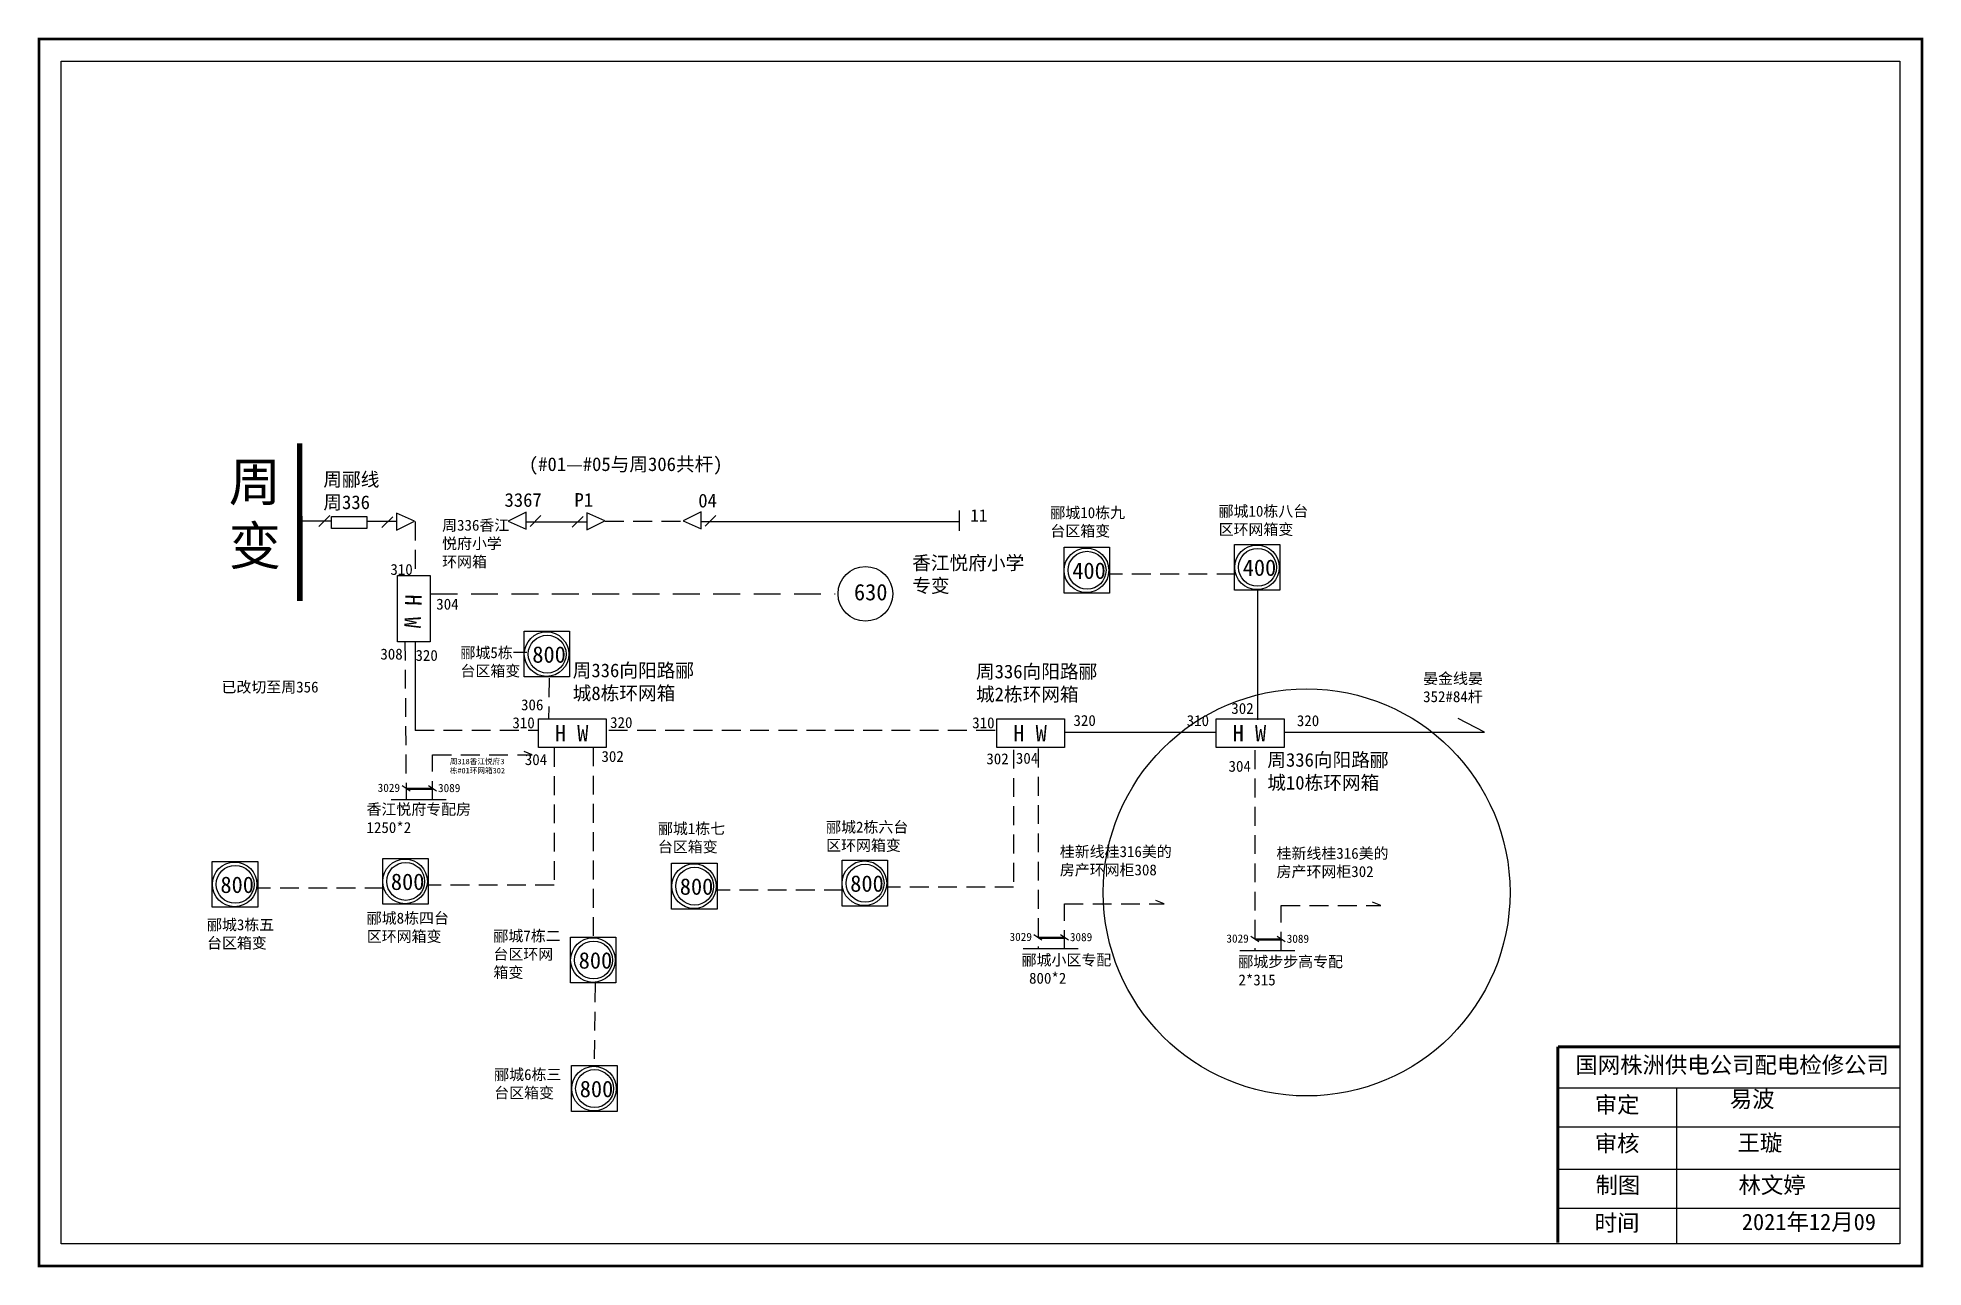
# Model space of a CAD drawing. Extents: x 0 to 344, y 0 to 224.
import ezdxf

# ---------------------------------------------------------------- set-up
doc = ezdxf.new("R2010")
doc.units = 0
doc.header["$LTSCALE"] = 0.774411
doc.linetypes.add('ACAD_ISO02W100', pattern=[15, 12, -3])
doc.linetypes.add('DASHED2', pattern=[9.525, 6.35, -3.175])
doc.layers.get('0').update_dxf_attribs({"linetype": 'CONTINUOUS'})
doc.styles.get("Standard").update_dxf_attribs({"font": '', "height": 2.5})
doc.styles.add('字体', font='simkai_0.ttf', dxfattribs={"height": 2.5})
doc.styles.add('宋体_txtstyle_3.00_0_0', font='', dxfattribs={"height": 3})
doc.styles.get('Standard').set_extended_font_data('SimSun')
doc.styles.get('宋体_txtstyle_3.00_0_0').set_extended_font_data('宋体')

msp = doc.modelspace()

# ---------------------------------------------------------------- linework, layer by layer
at = {"linetype": 'Continuous'}
for p, q in [((168.17, 137.96), (168.17, 134.25)), ((53.59, 136), (47.99, 136)), ((51.23, 135.04), (53.2, 137.02)), ((62.74, 134.82), (64.72, 136.8)), ((65.39, 137.44), (65.39, 134.34)), ((68.72, 136.01), (65.39, 137.44)), ((65.39, 134.34), (68.72, 136.01)), ((89.11, 137.64), (85.78, 135.97)), ((85.78, 135.97), (89.11, 134.55)), ((89.05, 135.87), (100.12, 135.87)), ((89.11, 134.55), (89.11, 137.64)), ((91.8, 137), (89.82, 135.02)), ((97.5, 134.87), (99.48, 136.85)), ((100.15, 137.49), (100.15, 134.4)), ((103.48, 136.06), (100.15, 137.49)), ((100.15, 134.4), (103.48, 136.06)), ((121.08, 137.69), (117.75, 136.03)), ((117.75, 136.03), (121.08, 134.6)), ((121.08, 134.6), (121.08, 137.69)), ((121.13, 135.9), (168.14, 135.9)), ((123.77, 137.05), (121.79, 135.07)), ((222.68, 123.34), (222.68, 99.73)), ((68.86, 97.77), (68.86, 114.04)), ((264.15, 97.46), (259.38, 99.97)), ((187.56, 97.48), (215.09, 97.48)), ((227.52, 97.46), (264.15, 97.46)), ((90.21, 93.34), (88.7, 93.93)), ((66.42, 87.74), (67.89, 86.74)), ((67.15, 87.24), (71.91, 87.24)), ((67.35, 87.07), (72.11, 87.07)), ((71.26, 87.74), (72.73, 86.74)), ((64.44, 85.15), (74.51, 85.15)), ((205.65, 66.14), (204.14, 66.72)), ((245.26, 65.83), (243.74, 66.41)), ((181.86, 60.53), (183.32, 59.53)), ((182.59, 60.03), (187.35, 60.03)), ((182.78, 59.86), (187.55, 59.86)), ((186.7, 60.53), (188.16, 59.53)), ((221.47, 60.22), (222.93, 59.22)), ((222.19, 59.72), (226.96, 59.72)), ((222.39, 59.55), (227.16, 59.55)), ((226.31, 60.22), (227.77, 59.22)), ((179.88, 57.94), (189.94, 57.94)), ((219.49, 57.63), (229.55, 57.63)), ((277.6, 32.52), (339.97, 32.52)), ((299.25, 32.51), (299.25, 4.18)), ((277.6, 25.41), (339.97, 25.41)), ((277.6, 17.66), (339.97, 17.66)), ((277.6, 10.56), (339.97, 10.56))]:
    msp.add_line(p, q, dxfattribs=at)
at = {"linetype": 'ACAD_ISO02W100'}
msp.add_line((59.96, 135.96), (65.3, 135.96), dxfattribs=at)
at = {"linetype": 'DASHED2', "ltscale": 0.7}
for p, q in [((68.82, 135.91), (68.8, 126.21)), ((103.51, 136), (117.83, 136)), ((218.69, 126.31), (195.82, 126.31)), ((66.94, 114.02), (67.18, 85.03)), ((93.27, 107.31), (93.18, 99.84)), ((68.82, 97.8), (91.23, 97.8)), ((104.19, 97.8), (174.89, 97.8)), ((72, 85.09), (72, 93.34)), ((72, 93.34), (90.21, 93.34)), ((94.21, 94.59), (94.21, 69.52)), ((101.36, 94.68), (101.36, 60.26)), ((178.13, 94.26), (178.13, 69.19)), ((182.61, 94.47), (182.61, 57.82)), ((222.22, 94.16), (222.22, 57.51)), ((63.07, 68.97), (40.2, 68.97)), ((94.21, 69.52), (71.34, 69.52)), ((178.13, 69.19), (155.26, 69.19)), ((146.99, 68.64), (124.12, 68.64)), ((187.44, 57.88), (187.44, 66.14)), ((187.44, 66.14), (205.65, 66.14)), ((227.05, 57.57), (227.05, 65.83)), ((227.05, 65.83), (245.26, 65.83)), ((101.7, 51.59), (101.53, 36.66))]:
    msp.add_line(p, q, dxfattribs=at)
at = {"linetype": 'DASHED2'}
msp.add_line((71.65, 122.71), (145.52, 122.71), dxfattribs=at)
at = {"linetype": 'Continuous', "const_width": 0.5}
msp.add_lwpolyline([(0.11, 223.99), (344.08, 223.99), (344.08, 0.03), (0.11, 0.03)], close=True, dxfattribs=at)
at = {"linetype": 'Continuous'}
for points in [[(4.16, 219.95), (340.04, 219.95), (340.04, 4.07), (4.16, 4.07)], [(187.37, 131.21), (195.67, 131.21), (195.67, 122.85), (187.37, 122.85)], [(218.51, 131.75), (226.81, 131.75), (226.81, 123.39), (218.51, 123.39)], [(65.58, 126.05), (71.54, 126.05), (71.54, 113.94), (65.58, 113.94)], [(88.73, 115.9), (97.03, 115.9), (97.03, 107.54), (88.73, 107.54)], [(91.35, 99.87), (103.72, 99.87), (103.72, 94.67), (91.35, 94.67)], [(175.1, 99.87), (187.47, 99.87), (187.47, 94.67), (175.1, 94.67)], [(215.18, 99.9), (227.55, 99.9), (227.55, 94.69), (215.18, 94.69)], [(31.75, 73.86), (40.05, 73.86), (40.05, 65.5), (31.75, 65.5)], [(62.89, 74.41), (71.19, 74.41), (71.19, 66.05), (62.89, 66.05)], [(115.67, 73.54), (123.97, 73.54), (123.97, 65.18), (115.67, 65.18)], [(146.81, 74.08), (155.11, 74.08), (155.11, 65.72), (146.81, 65.72)], [(97.2, 60.06), (105.5, 60.06), (105.5, 51.69), (97.2, 51.69)], [(97.39, 36.59), (105.69, 36.59), (105.69, 28.23), (97.39, 28.23)]]:
    msp.add_lwpolyline(points, close=True, dxfattribs=at)
for points, const_width in [([(47.75, 121.4), (47.72, 150.22)], 1), ([(277.57, 40.02), (277.57, 4.29)], 0.5), ([(277.6, 40.02), (339.97, 40.02)], 0.5)]:
    msp.add_lwpolyline(points, dxfattribs=dict(at, const_width=const_width))
at = {"linetype": 'ACAD_ISO02W100'}
msp.add_lwpolyline([(53.56, 134.63), (53.56, 136.84), (59.96, 136.84), (59.96, 134.63)], close=True, dxfattribs=at)
at = {"linetype": 'Continuous'}
for centre, radius in [((191.46, 127.01), 4.07), ((222.61, 127.56), 4.07), ((222.71, 127.56), 3.46), ((151.07, 122.72), 4.99), ((191.57, 127.02), 3.46), ((92.82, 111.71), 4.07), ((92.93, 111.71), 3.46), ((35.84, 69.67), 4.07), ((35.94, 69.68), 3.46), ((66.98, 70.22), 4.07), ((67.09, 70.22), 3.46), ((119.76, 69.35), 4.07), ((119.87, 69.35), 3.46), ((150.9, 69.89), 4.07), ((151.01, 69.89), 3.46), ((101.29, 55.86), 4.07), ((101.4, 55.87), 3.46), ((101.48, 32.4), 4.07), ((101.59, 32.4), 3.46)]:
    msp.add_circle(centre, radius, dxfattribs=at)
at = {"color": 1, "linetype": 'Continuous'}
msp.add_circle((231.68, 68.21), 37.16, dxfattribs=at)

# ---------------------------------------------------------------- texts
at = {"linetype": 'Continuous', "attachment_point": 1}
for s, insert, char_height, width, style in [('{\\fSimSun|b0|i0|c134|p2;周\\P变}', (34.76, 146.68), 7, 37.6711, '字体'), ('{\\fSimSun|b0|i0|c134|p2;周郦线\\P周336}', (52.05, 144.86), 2.5, 16.0065, '字体'), ('{\\fSimSun|b0|i0|c134|p2;(#01—#05与周306共杆)}', (89.59, 147.64), 2.5, 68.2097, '字体'), ('{\\fSimSun|b0|i0|c134|p2;郦城10栋九台区箱变}', (184.87, 138.54), 2, 14.3655, '字体'), ('{\\fSimSun|b0|i0|c134|p2;郦城10栋八台区环网箱变}', (215.6, 138.81), 2, 18.5512, '字体'), ('{\\fSimSun|b0|i0|c134|p2;周336香江悦府小学环网箱}', (73.74, 136.25), 2, 13.2172, '字体'), ('{\\fSimSun|b0|i0|c134|p2;香江悦府小学专变}', (159.62, 129.62), 2.5, 22.9038, '字体'), ('{\\fSimSun|b0|i0|c134|p2;400}', (188.86, 128.45), 3, 16.0065, '字体'), ('{\\fSimSun|b0|i0|c134|p2;400}', (220, 129), 3, 16.0065, '字体'), ('{\\fSimSun|b0|i0|c134|p2;630}', (148.98, 124.53), 3, 16.0065, '字体'), ('{\\fSimSun|b0|i0|c134|p2;郦城5栋一台区箱变}', (77.1, 112.99), 2, 12.523, '字体'), ('{\\fSimSun|b0|i0|c134|p2;800}', (90.22, 113.14), 3, 16.0065, '字体'), ('{\\fSimSun|b0|i0|c134|p2;周336向阳路郦城8栋环网箱}', (97.6, 110), 2.5, 22.9038, '字体'), ('{\\fSimSun|b0|i0|c134|p2;已改切至周356}', (33.44, 106.71), 2, 21.6052, '字体'), ('{\\fSimSun|b0|i0|c134|p2;周336向阳路郦城2栋环网箱}', (171.27, 109.79), 2.5, 22.9038, '字体'), ('{\\fSimSun|b0|i0|c134|p2;晏金线晏352#84杆}', (252.96, 108.28), 2, 18.5512, '字体'), ('{\\fSimSun|b0|i0|c134|p2;H W}', (94.34, 98.77), 3, 16.0065, '字体'), ('{\\fSimSun|b0|i0|c134|p2;H W}', (178.09, 98.77), 3, 16.0065, '字体'), ('{\\fSimSun|b0|i0|c134|p2;H W}', (218.17, 98.79), 3, 16.0065, '字体'), ('{\\fSimSun|b0|i0|c134|p2;周336向阳路郦城10栋环网箱}', (224.49, 93.66), 2.5, 22.9038, '字体'), ('{\\fSimSun|b0|i0|c134|p2;周318香江悦府3栋#01环网箱302}', (75.14, 92.61), 1, 10.6764, '字体'), ('{\\fSimSun|b0|i0|c134|p2;香江悦府专配房\\P1250*2}', (59.93, 84.39), 2, 21.3912, '字体'), ('{\\fSimSun|b0|i0|c134|p2;郦城1栋七台区箱变}', (113.17, 80.87), 2, 12.8457, '字体'), ('{\\fSimSun|b0|i0|c134|p2;郦城2栋六台区环网箱变}', (143.9, 81.14), 2, 16.3475, '字体'), ('{\\fSimSun|b0|i0|c134|p2;桂新线桂316美的房产环网柜308}', (186.59, 76.66), 2, 21.6052, '字体'), ('{\\fSimSun|b0|i0|c134|p2;桂新线桂316美的房产环网柜302}', (226.19, 76.35), 2, 21.6052, '字体'), ('{\\fSimSun|b0|i0|c134|p2;800}', (33.24, 71.11), 3, 16.0065, '字体'), ('{\\fSimSun|b0|i0|c134|p2;800}', (64.38, 71.66), 3, 16.0065, '字体'), ('{\\fSimSun|b0|i0|c134|p2;800}', (117.16, 70.78), 3, 16.0065, '字体'), ('{\\fSimSun|b0|i0|c134|p2;800}', (148.3, 71.33), 3, 16.0065, '字体'), ('{\\fSimSun|b0|i0|c134|p2;郦城3栋五台区箱变}', (30.8, 63.31), 2, 12.523, '字体'), ('{\\fSimSun|b0|i0|c134|p2;郦城8栋四台区环网箱变}', (59.98, 64.52), 2, 16.3475, '字体'), ('{\\fSimSun|b0|i0|c134|p2;郦城7栋二台区环网箱变}', (83.12, 61.27), 2, 12.523, '字体'), ('{\\fSimSun|b0|i0|c134|p2;800}', (98.69, 57.3), 3, 16.0065, '字体'), ('{\\fSimSun|b0|i0|c134|p2;郦城小区专配\\P 800*2}', (179.61, 56.88), 2, 18.5579, '字体'), ('{\\fSimSun|b0|i0|c134|p2;郦城步步高专配\\P2*315}', (219.22, 56.57), 2, 22.158, '字体'), ('国网株洲供电公司配电检修公司', (280.77, 38.22), 3, 82.0179, '字体'), ('{\\fSimSun|b0|i0|c134|p2;郦城6栋三台区箱变}', (83.26, 35.96), 2, 13.2814, '字体'), ('{\\fSimSun|b0|i0|c134|p2;800}', (98.88, 33.83), 3, 16.0065, '字体'), ('{\\f\uffbfﾬￌﾣﾤ_GB2312|b0|i0|c134|p49;审定}', (284.3, 30.96), 3, 23.4615, '字体'), ('{\\fSimSun|b0|i0|c134|p2;易波}', (308.98, 31.98), 3, 23.4615, '字体'), ('{\\fSimSun|b0|i0|c134|p2;审核}', (284.3, 23.89), 3, 23.4615, '字体'), ('{\\fSimSun|b0|i0|c134|p2;王璇}', (310.4, 24.02), 3, 33.0539, '字体'), ('{\\fSimSun|b0|i0|c134|p2;制图}', (284.46, 16.27), 3, 23.4615, '字体'), ('{\\fSimSun|b0|i0|c134|p2;林文婷}', (310.57, 16.27), 3, 23.4615, '字体'), ('{\\fSimSun|b0|i0|c134|p2;时间}', (284.3, 9.39), 3, 23.4615, '字体'), ('2021年12月09', (311.18, 9.56), 3, 34.9599, '宋体_txtstyle_3.00_0_0')]:
    msp.add_mtext(s, dxfattribs=dict(at, insert=insert, char_height=char_height, width=width, style=style))
at = {"color": 7, "width": 2.488, "attachment_point": 1}
for s, insert, char_height in [('3367', (85.14, 141.11), 2.5), ('P1', (97.92, 141.11), 2.5), ('04', (120.54, 140.99), 2.5), ('310', (64.29, 128.17), 2), ('304', (72.67, 121.84), 2), ('308', (62.46, 112.72), 2), ('320', (68.87, 112.48), 2), ('306', (88.16, 103.46), 2), ('310', (86.58, 100.18), 2), ('320', (104.43, 100.23), 2), ('310', (170.59, 100.18), 2), ('320', (189.08, 100.6), 2), ('310', (209.77, 100.58), 2), ('302', (217.92, 102.8), 2), ('320', (229.89, 100.56), 2), ('304', (88.85, 93.46), 2), ('302', (102.85, 94.03), 2), ('302', (173.17, 93.6), 2), ('304', (178.56, 93.7), 2), ('304', (217.41, 92.24), 2), ('3029', (61.97, 88.06), 1.5), ('3089', (72.99, 88.02), 1.5), ('3029', (177.41, 60.85), 1.5), ('3089', (188.43, 60.81), 1.5), ('3029', (217.02, 60.54), 1.5), ('3089', (228.04, 60.5), 1.5)]:
    msp.add_mtext(s, dxfattribs=dict(at, insert=insert, char_height=char_height))
at = {"insert": (170.22, 138.17), "char_height": 2.3, "width": 4.8377, "attachment_point": 1}
msp.add_mtext('11', dxfattribs=at)
at = {"linetype": 'Continuous', "insert": (70.03, 122.55), "char_height": 3, "width": 16.0065, "attachment_point": 1, "rotation": 268.2632, "style": '字体'}
msp.add_mtext('{\\fSimSun|b0|i0|c134|p2;H W}', dxfattribs=at)

doc.saveas('drawing.dxf')
